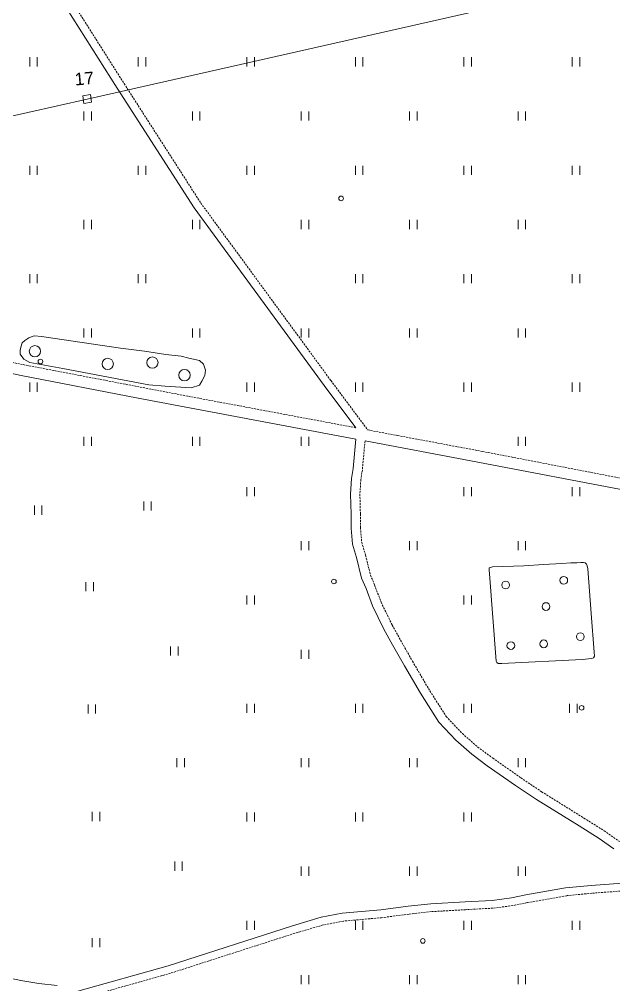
# Model space of a CAD drawing. Extents: x 1000 to 4000, y -5000 to -1000.
# Drawn here: x 3512.6 to 3666.1, y -3511.3 to -3262.1 of the extents above; entities that cross this region are included whole.
import ezdxf
from ezdxf.enums import TextEntityAlignment as Align

# ---------------------------------------------------------------- set-up
doc = ezdxf.new("R2010")
doc.units = 0
doc.header["$MEASUREMENT"] = 0
doc.linetypes.add('HIDDENX2', pattern=[0.75, 0.5, -0.25])
doc.layers.get('0').update_dxf_attribs({"linetype": 'CONTINUOUS'})
for name, color, linetype in [('18', 7, 'CONTINUOUS'), ('19', 7, 'CONTINUOUS'), ('24', 7, 'CONTINUOUS'), ('40', 7, 'CONTINUOUS')]:
    doc.layers.add(name, color=color, linetype=linetype)
doc.styles.add('ARIAL', font='')
doc.styles.get('ARIAL').set_extended_font_data('Arial Cyr')

msp = doc.modelspace()

# ---------------------------------------------------------------- linework, layer by layer
at = {"color": 253, "linetype": 'Continuous', "lineweight": 0}
for p, q in [((3528.98, -3281.87), (3530.96, -3281.57)), ((3529.28, -3283.85), (3528.98, -3281.87)), ((3531.26, -3283.55), (3530.96, -3281.57)), ((3529.28, -3283.85), (3531.26, -3283.55)), ((3530.12, -3282.71), (3530.12, -3282.71))]:
    msp.add_line(p, q, dxfattribs=at)
for points in [[(3515.3, -3274.26), (3515.3, -3271.92)], [(3517.25, -3271.92), (3517.25, -3274.26)], [(3543.3, -3274.26), (3543.3, -3271.92)], [(3545.25, -3271.92), (3545.25, -3274.26)], [(3571.4, -3274.26), (3571.4, -3271.92)], [(3573.35, -3271.92), (3573.35, -3274.26)], [(3599.4, -3274.26), (3599.4, -3271.92)], [(3601.35, -3271.92), (3601.35, -3274.26)], [(3627.4, -3274.26), (3627.4, -3271.92)], [(3629.35, -3271.92), (3629.35, -3274.26)], [(3655.4, -3274.26), (3655.4, -3271.92)], [(3657.35, -3271.92), (3657.35, -3274.26)], [(3529.3, -3288.26), (3529.3, -3285.92)], [(3531.25, -3285.92), (3531.25, -3288.26)], [(3557.3, -3288.26), (3557.3, -3285.92)], [(3559.25, -3285.92), (3559.25, -3288.26)], [(3585.4, -3288.26), (3585.4, -3285.92)], [(3587.35, -3285.92), (3587.35, -3288.26)], [(3613.4, -3288.26), (3613.4, -3285.92)], [(3615.35, -3285.92), (3615.35, -3288.26)], [(3641.4, -3288.26), (3641.4, -3285.92)], [(3643.35, -3285.92), (3643.35, -3288.26)], [(3515.3, -3302.26), (3515.3, -3299.92)], [(3517.25, -3299.92), (3517.25, -3302.26)], [(3543.3, -3302.26), (3543.3, -3299.92)], [(3545.25, -3299.92), (3545.25, -3302.26)], [(3571.4, -3302.26), (3571.4, -3299.92)], [(3573.35, -3299.92), (3573.35, -3302.26)], [(3599.4, -3302.26), (3599.4, -3299.92)], [(3601.35, -3299.92), (3601.35, -3302.26)], [(3627.4, -3302.26), (3627.4, -3299.92)], [(3629.35, -3299.92), (3629.35, -3302.26)], [(3655.4, -3302.26), (3655.4, -3299.92)], [(3657.35, -3299.92), (3657.35, -3302.26)], [(3529.3, -3316.26), (3529.3, -3313.92)], [(3531.25, -3313.92), (3531.25, -3316.26)], [(3557.3, -3316.26), (3557.3, -3313.92)], [(3559.25, -3313.92), (3559.25, -3316.26)], [(3585.4, -3316.26), (3585.4, -3313.92)], [(3587.35, -3313.92), (3587.35, -3316.26)], [(3613.4, -3316.26), (3613.4, -3313.92)], [(3615.35, -3313.92), (3615.35, -3316.26)], [(3641.4, -3316.26), (3641.4, -3313.92)], [(3643.35, -3313.92), (3643.35, -3316.26)], [(3515.3, -3330.26), (3515.3, -3327.92)], [(3517.25, -3327.92), (3517.25, -3330.26)], [(3543.3, -3330.26), (3543.3, -3327.92)], [(3545.25, -3327.92), (3545.25, -3330.26)], [(3599.4, -3330.26), (3599.4, -3327.92)], [(3601.35, -3327.92), (3601.35, -3330.26)], [(3627.4, -3330.26), (3627.4, -3327.92)], [(3629.35, -3327.92), (3629.35, -3330.26)], [(3655.4, -3330.26), (3655.4, -3327.92)], [(3657.35, -3327.92), (3657.35, -3330.26)], [(3529.3, -3344.26), (3529.3, -3341.92)], [(3531.25, -3341.92), (3531.25, -3344.26)], [(3557.3, -3344.26), (3557.3, -3341.92)], [(3559.25, -3341.92), (3559.25, -3344.26)], [(3585.4, -3344.26), (3585.4, -3341.92)], [(3587.35, -3341.92), (3587.35, -3344.26)], [(3613.4, -3344.26), (3613.4, -3341.92)], [(3615.35, -3341.92), (3615.35, -3344.26)], [(3641.4, -3344.26), (3641.4, -3341.92)], [(3643.35, -3341.92), (3643.35, -3344.26)], [(3515.3, -3358.26), (3515.3, -3355.92)], [(3517.25, -3355.92), (3517.25, -3358.26)], [(3571.4, -3358.26), (3571.4, -3355.92)], [(3573.35, -3355.92), (3573.35, -3358.26)], [(3599.4, -3358.26), (3599.4, -3355.92)], [(3601.35, -3355.92), (3601.35, -3358.26)], [(3627.4, -3358.26), (3627.4, -3355.92)], [(3629.35, -3355.92), (3629.35, -3358.26)], [(3655.4, -3358.26), (3655.4, -3355.92)], [(3657.35, -3355.92), (3657.35, -3358.26)], [(3529.3, -3372.26), (3529.3, -3369.92)], [(3531.25, -3369.92), (3531.25, -3372.26)], [(3557.3, -3372.26), (3557.3, -3369.92)], [(3559.25, -3369.92), (3559.25, -3372.26)], [(3585.4, -3372.26), (3585.4, -3369.92)], [(3587.35, -3369.92), (3587.35, -3372.26)], [(3641.4, -3372.26), (3641.4, -3369.92)], [(3643.35, -3369.92), (3643.35, -3372.26)], [(3571.4, -3385.2), (3571.4, -3382.86)], [(3573.35, -3382.86), (3573.35, -3385.2)], [(3627.4, -3385.2), (3627.4, -3382.86)], [(3629.35, -3382.86), (3629.35, -3385.2)], [(3655.4, -3385.2), (3655.4, -3382.86)], [(3657.35, -3382.86), (3657.35, -3385.2)], [(3544.75, -3388.94), (3544.75, -3386.6)], [(3546.7, -3386.6), (3546.7, -3388.94)], [(3516.5, -3390.01), (3516.5, -3387.67)], [(3518.45, -3387.67), (3518.45, -3390.01)], [(3585.4, -3399.2), (3585.4, -3396.86)], [(3587.35, -3396.86), (3587.35, -3399.2)], [(3613.4, -3399.2), (3613.4, -3396.86)], [(3615.35, -3396.86), (3615.35, -3399.2)], [(3641.4, -3399.2), (3641.4, -3396.86)], [(3643.35, -3396.86), (3643.35, -3399.2)], [(3529.83, -3409.78), (3529.83, -3407.44)], [(3531.78, -3407.44), (3531.78, -3409.78)], [(3571.4, -3413.2), (3571.4, -3410.86)], [(3573.35, -3410.86), (3573.35, -3413.2)], [(3627.4, -3413.2), (3627.4, -3410.86)], [(3629.35, -3410.86), (3629.35, -3413.2)], [(3551.68, -3426.34), (3551.68, -3424.01)], [(3553.63, -3424.01), (3553.63, -3426.34)], [(3585.4, -3427.2), (3585.4, -3424.86)], [(3587.35, -3424.86), (3587.35, -3427.2)], [(3530.36, -3441.31), (3530.36, -3438.97)], [(3532.31, -3438.97), (3532.31, -3441.31)], [(3571.4, -3441.2), (3571.4, -3438.86)], [(3573.35, -3438.86), (3573.35, -3441.2)], [(3599.4, -3441.2), (3599.4, -3438.86)], [(3601.35, -3438.86), (3601.35, -3441.2)], [(3627.4, -3441.2), (3627.4, -3438.86)], [(3629.35, -3438.86), (3629.35, -3441.2)], [(3654.71, -3441.2), (3654.71, -3438.86)], [(3656.66, -3438.86), (3656.66, -3441.2)], [(3553.28, -3455.2), (3553.28, -3452.86)], [(3555.23, -3452.86), (3555.23, -3455.2)], [(3585.4, -3455.2), (3585.4, -3452.86)], [(3587.35, -3452.86), (3587.35, -3455.2)], [(3613.4, -3455.2), (3613.4, -3452.86)], [(3615.35, -3452.86), (3615.35, -3455.2)], [(3641.4, -3455.2), (3641.4, -3452.86)], [(3643.35, -3452.86), (3643.35, -3455.2)], [(3531.43, -3469.09), (3531.43, -3466.75)], [(3533.38, -3466.75), (3533.38, -3469.09)], [(3571.4, -3469.2), (3571.4, -3466.86)], [(3573.35, -3466.86), (3573.35, -3469.2)], [(3599.4, -3469.2), (3599.4, -3466.86)], [(3601.35, -3466.86), (3601.35, -3469.2)], [(3627.4, -3469.2), (3627.4, -3466.86)], [(3629.35, -3466.86), (3629.35, -3469.2)], [(3552.75, -3481.91), (3552.75, -3479.57)], [(3554.7, -3479.57), (3554.7, -3481.91)], [(3585.4, -3483.2), (3585.4, -3480.86)], [(3587.35, -3480.86), (3587.35, -3483.2)], [(3613.4, -3483.2), (3613.4, -3480.86)], [(3615.35, -3480.86), (3615.35, -3483.2)], [(3641.4, -3483.2), (3641.4, -3480.86)], [(3643.35, -3480.86), (3643.35, -3483.2)], [(3571.4, -3497.2), (3571.4, -3494.86)], [(3573.35, -3494.86), (3573.35, -3497.2)], [(3599.4, -3497.2), (3599.4, -3494.86)], [(3601.35, -3494.86), (3601.35, -3497.2)], [(3627.4, -3497.2), (3627.4, -3494.86)], [(3629.35, -3494.86), (3629.35, -3497.2)], [(3655.4, -3497.2), (3655.4, -3494.86)], [(3657.35, -3494.86), (3657.35, -3497.2)], [(3531.43, -3501.68), (3531.43, -3499.34)], [(3533.38, -3499.34), (3533.38, -3501.68)], [(3585.4, -3511.2), (3585.4, -3508.86)], [(3587.35, -3508.86), (3587.35, -3511.2)], [(3613.4, -3511.2), (3613.4, -3508.86)], [(3615.35, -3508.86), (3615.35, -3511.2)], [(3641.4, -3511.2), (3641.4, -3508.86)], [(3643.35, -3508.86), (3643.35, -3511.2)]]:
    msp.add_lwpolyline(points, dxfattribs=at)
for centre, radius in [((3595.7, -3308.35), 0.6), ((3516.64, -3347.81), 1.46), ((3546.98, -3350.74), 1.46), ((3518.06, -3350.47), 0.6), ((3535.46, -3351.1), 1.46), ((3555.27, -3353.98), 1.46), ((3593.86, -3407.25), 0.6), ((3653.2, -3406.94), 1), ((3638.21, -3408.17), 1), ((3648.59, -3413.72), 1), ((3657.46, -3421.48), 1), ((3639.53, -3423.8), 1), ((3648.03, -3423.35), 1), ((3657.8, -3439.87), 0.6), ((3616.81, -3500.04), 0.6)]:
    msp.add_circle(centre, radius, dxfattribs=at)
at = {"layer": '18', "color": 253, "linetype": 'Continuous', "lineweight": 0}
for p, q in [((3530.12, -3282.71), (3911.22, -3196.51)), ((3264.65, -3342.88), (3530.12, -3282.71))]:
    msp.add_line(p, q, dxfattribs=at)
at = {"layer": '24', "color": 253, "linetype": 'HIDDENX2', "lineweight": 0}
for p, q in [((3509.92, -3231.8), (3539.68, -3278.72)), ((3539.68, -3278.72), (3559.48, -3309.55)), ((3559.48, -3309.55), (3593.07, -3355.39)), ((3501.91, -3348.93), (3513.64, -3351.27)), ((3513.64, -3351.27), (3556.32, -3359.45)), ((3593.07, -3355.39), (3602.59, -3368.13)), ((3556.32, -3359.45), (3599.5, -3367.55)), ((3602.59, -3368.13), (3610.31, -3369.58)), ((3601.88, -3370.93), (3601.19, -3378.41)), ((3610.31, -3369.58), (3632.24, -3373.68)), ((3632.24, -3373.68), (3697.47, -3386.3)), ((3601.19, -3378.41), (3600.8, -3380.96)), ((3600.8, -3380.96), (3600.56, -3384.75)), ((3600.56, -3384.75), (3600.69, -3389.83)), ((3600.69, -3389.83), (3600.69, -3393.36)), ((3600.69, -3393.36), (3601.04, -3397.14)), ((3601.04, -3397.14), (3602.02, -3400.46)), ((3602.02, -3400.46), (3603.28, -3405.61)), ((3603.28, -3405.61), (3604.36, -3408.14)), ((3604.36, -3408.14), (3606.02, -3412.6)), ((3606.02, -3412.6), (3608.91, -3418.5)), ((3608.91, -3418.5), (3611.06, -3422.43)), ((3611.06, -3422.43), (3614.14, -3427.82)), ((3614.14, -3427.82), (3618.23, -3434.87)), ((3618.23, -3434.87), (3622.86, -3442.11)), ((3622.86, -3442.11), (3627.01, -3446.51)), ((3627.01, -3446.51), (3630.97, -3449.98)), ((3630.97, -3449.98), (3634.86, -3452.87)), ((3634.86, -3452.87), (3642.12, -3457.95)), ((3642.12, -3457.95), (3647.48, -3461.53)), ((3647.48, -3461.53), (3658.41, -3468.34)), ((3658.41, -3468.34), (3663.62, -3471.6)), ((3663.62, -3471.6), (3667.6, -3474.39)), ((3653.95, -3488.36), (3643.75, -3490.15)), ((3660.43, -3487.73), (3653.95, -3488.36)), ((3670.82, -3486.96), (3660.43, -3487.73)), ((3634.87, -3491.59), (3627.84, -3491.98)), ((3640.05, -3490.93), (3634.87, -3491.59)), ((3643.75, -3490.15), (3640.05, -3490.93)), ((3606.16, -3494.04), (3596.29, -3494.93)), ((3613.27, -3493.13), (3606.16, -3494.04)), ((3619, -3492.49), (3613.27, -3493.13)), ((3627.84, -3491.98), (3619, -3492.49)), ((3591.07, -3495.93), (3583.74, -3498.07)), ((3596.29, -3494.93), (3591.07, -3495.93)), ((3583.74, -3498.07), (3551.64, -3508.39)), ((3551.64, -3508.39), (3530.23, -3514.43))]:
    msp.add_line(p, q, dxfattribs=at)
at = {"layer": '24', "color": 253, "linetype": 'Continuous', "lineweight": 0}
for p, q in [((3508.14, -3232.96), (3537.89, -3279.87)), ((3537.89, -3279.87), (3557.73, -3310.75)), ((3557.73, -3310.75), (3591.37, -3356.65)), ((3513.11, -3354.08), (3501.25, -3351.59)), ((3543.33, -3359.89), (3513.11, -3354.08)), ((3591.37, -3356.65), (3599.5, -3367.55)), ((3599.52, -3370.48), (3543.33, -3359.89)), ((3599.52, -3370.48), (3598.81, -3378.12)), ((3629.22, -3376.08), (3601.88, -3370.93)), ((3721.46, -3393.69), (3629.22, -3376.08)), ((3598.81, -3378.12), (3598.43, -3380.7)), ((3598.43, -3380.7), (3598.17, -3384.7)), ((3598.17, -3384.7), (3598.3, -3389.86)), ((3598.3, -3389.86), (3598.3, -3393.47)), ((3598.3, -3393.47), (3598.68, -3397.6)), ((3598.68, -3397.6), (3599.71, -3401.08)), ((3599.71, -3401.08), (3601, -3406.37)), ((3601, -3406.37), (3602.14, -3409.03)), ((3602.14, -3409.03), (3603.82, -3413.54)), ((3603.82, -3413.54), (3606.78, -3419.6)), ((3606.78, -3419.6), (3608.97, -3423.6)), ((3608.97, -3423.6), (3612.07, -3429.02)), ((3612.07, -3429.02), (3616.19, -3436.11)), ((3616.19, -3436.11), (3620.96, -3443.59)), ((3620.96, -3443.59), (3625.34, -3448.24)), ((3625.34, -3448.24), (3629.47, -3451.85)), ((3629.47, -3451.85), (3633.46, -3454.81)), ((3633.46, -3454.81), (3640.77, -3459.93)), ((3640.77, -3459.93), (3646.18, -3463.54)), ((3646.18, -3463.54), (3657.14, -3470.37)), ((3657.14, -3470.37), (3662.3, -3473.6)), ((3662.3, -3473.6), (3666.16, -3476.3)), ((3653.68, -3486.35), (3643.37, -3488.15)), ((3660.25, -3485.7), (3653.68, -3486.35)), ((3670.7, -3484.93), (3660.25, -3485.7)), ((3639.71, -3488.92), (3634.68, -3489.57)), ((3643.37, -3488.15), (3639.71, -3488.92)), ((3613.03, -3491.11), (3605.94, -3492.02)), ((3618.83, -3490.47), (3613.03, -3491.11)), ((3627.72, -3489.95), (3618.83, -3490.47)), ((3634.68, -3489.57), (3627.72, -3489.95)), ((3590.6, -3493.95), (3583.15, -3496.13)), ((3596.01, -3492.92), (3590.6, -3493.95)), ((3605.94, -3492.02), (3596.01, -3492.92)), ((3583.15, -3496.13), (3551.05, -3506.45)), ((3551.05, -3506.45), (3527.75, -3513.02)), ((3512.99, -3510.3), (3510.16, -3509.65)), ((3517.63, -3511.07), (3512.99, -3510.3)), ((3522.4, -3511.59), (3517.63, -3511.07))]:
    msp.add_line(p, q, dxfattribs=at)
at = {"layer": '40', "color": 253, "linetype": 'Continuous', "lineweight": 0}
for p, q in [((3514.02, -3345.03), (3515.06, -3344.39)), ((3515.06, -3344.39), (3516.48, -3343.87)), ((3516.48, -3343.87), (3518.43, -3344)), ((3518.43, -3344), (3518.94, -3344.13)), ((3518.94, -3344.13), (3538.76, -3346.98)), ((3512.85, -3347.63), (3512.98, -3346.72)), ((3512.98, -3346.72), (3513.37, -3345.68)), ((3513.37, -3345.68), (3514.02, -3345.03)), ((3538.76, -3346.98), (3544.98, -3347.76)), ((3512.85, -3348.53), (3512.85, -3347.63)), ((3513.76, -3349.83), (3512.85, -3348.53)), ((3544.98, -3347.76), (3550.43, -3348.66)), ((3550.43, -3348.66), (3554.44, -3349.05)), ((3554.44, -3349.05), (3556.39, -3349.57)), ((3556.39, -3349.57), (3559.11, -3350.22)), ((3515.32, -3350.74), (3513.76, -3349.83)), ((3523.87, -3352.3), (3515.32, -3350.74)), ((3559.11, -3350.22), (3560.14, -3351.13)), ((3560.14, -3351.13), (3560.66, -3352.68)), ((3546.02, -3356.44), (3523.87, -3352.3)), ((3560.53, -3354.11), (3559.75, -3355.54)), ((3560.66, -3352.68), (3560.53, -3354.11)), ((3550.3, -3356.83), (3546.02, -3356.44)), ((3557.03, -3357.22), (3550.3, -3356.83)), ((3559.11, -3356.57), (3557.03, -3357.22)), ((3559.75, -3355.54), (3559.11, -3356.57)), ((3633.96, -3403.75), (3634.02, -3403.69)), ((3633.96, -3404.33), (3633.96, -3403.75)), ((3634.02, -3405.24), (3633.96, -3404.33)), ((3634.02, -3403.69), (3634.21, -3403.62)), ((3634.21, -3403.62), (3634.54, -3403.56)), ((3634.54, -3403.56), (3634.83, -3403.49)), ((3634.83, -3403.49), (3642.92, -3403.17)), ((3642.92, -3403.17), (3647.95, -3402.85)), ((3647.95, -3402.85), (3652.66, -3402.59)), ((3652.66, -3402.59), (3654.98, -3402.46)), ((3654.98, -3402.46), (3656.59, -3402.4)), ((3656.59, -3402.4), (3657.62, -3402.33)), ((3657.62, -3402.33), (3658.33, -3402.33)), ((3658.33, -3402.33), (3658.72, -3402.4)), ((3658.72, -3402.4), (3659.1, -3402.78)), ((3659.1, -3402.78), (3659.23, -3403.24)), ((3659.23, -3403.24), (3659.43, -3404.01)), ((3659.43, -3404.01), (3660.26, -3415.49)), ((3635.76, -3427.82), (3634.02, -3405.24)), ((3660.26, -3415.49), (3661.04, -3425.49)), ((3661.1, -3426.53), (3660.91, -3426.98)), ((3661.04, -3425.49), (3661.1, -3426.53)), ((3635.89, -3428.2), (3635.76, -3427.82)), ((3636.28, -3428.46), (3635.89, -3428.2)), ((3637.18, -3428.46), (3636.28, -3428.46)), ((3657.94, -3427.37), (3637.18, -3428.46)), ((3660.46, -3427.17), (3657.94, -3427.37)), ((3660.91, -3426.98), (3660.46, -3427.17))]:
    msp.add_line(p, q, dxfattribs=at)

# ---------------------------------------------------------------- texts
at = {"layer": '19', "color": 253, "lineweight": 0, "style": 'ARIAL'}
msp.add_text('17', height=3.2, rotation=5, dxfattribs=at).set_placement((3529.39, -3277.4), align=Align.MIDDLE_CENTER)

doc.saveas('drawing.dxf')
